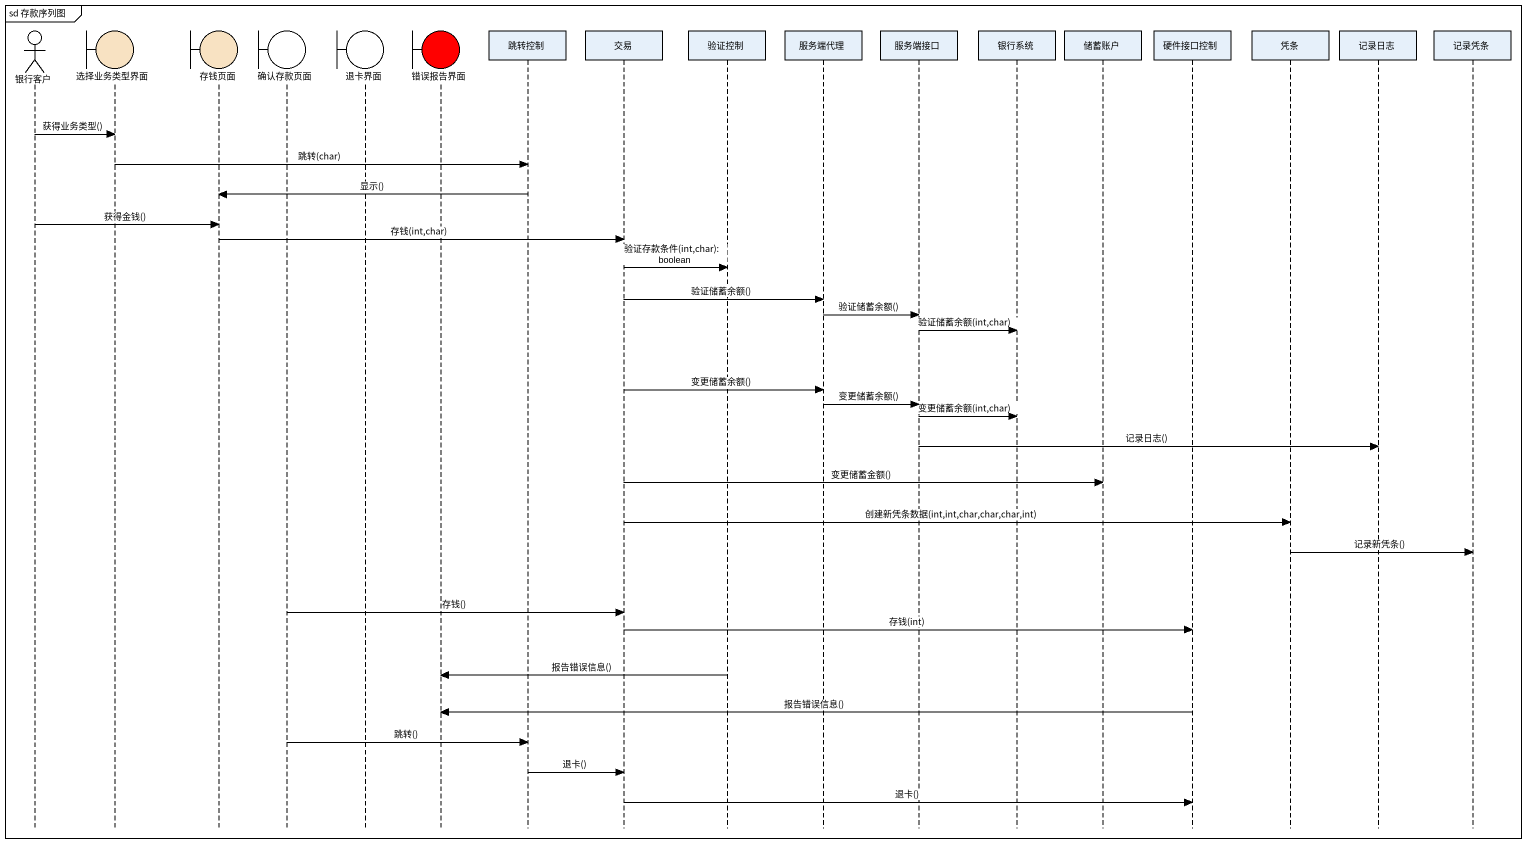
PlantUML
@startuml
mainframe sd 存款序列图
hide footbox
actor 银行客户
boundary 选择业务类型界面 #F8E2C2
boundary 存钱页面 #F8E2C2
boundary 确认存款页面
boundary 退卡界面
boundary 错误报告界面 #FF0000
participant 跳转控制
participant 交易
participant 验证控制
participant 服务端代理
participant 服务端接口
participant 银行系统
participant 储蓄账户
participant 硬件接口控制
participant 凭条
participant 记录日志
participant 记录凭条

银行客户 -> 选择业务类型界面 : 获得业务类型()
选择业务类型界面 -> 跳转控制 : 跳转(char)
跳转控制 -> 存钱页面 : 显示()
银行客户 -> 存钱页面 : 获得金钱()
存钱页面 -> 交易 : 存钱(int,char)
交易 -> 验证控制 : 验证存款条件(int,char): boolean
交易 -> 服务端代理 : 验证储蓄余额()
服务端代理 -> 服务端接口 : 验证储蓄余额()
服务端接口 -> 银行系统 : 验证储蓄余额(int,char)
交易 -> 服务端代理 : 变更储蓄余额()
服务端代理 -> 服务端接口 : 变更储蓄余额()
服务端接口 -> 银行系统 : 变更储蓄余额(int,char)
服务端接口 -> 记录日志 : 记录日志()
交易 -> 储蓄账户 : 变更储蓄金额()
交易 -> 凭条 : 创建新凭条数据(int,int,char,char,char,int)
凭条 -> 记录凭条 : 记录新凭条()
确认存款页面 -> 交易 : 存钱()
交易 -> 硬件接口控制 : 存钱(int)
验证控制 -> 错误报告界面 : 报告错误信息()
硬件接口控制 -> 错误报告界面 : 报告错误信息()
确认存款页面 -> 跳转控制 : 跳转()
跳转控制 -> 交易 : 退卡()
交易 -> 硬件接口控制 : 退卡()
@enduml
